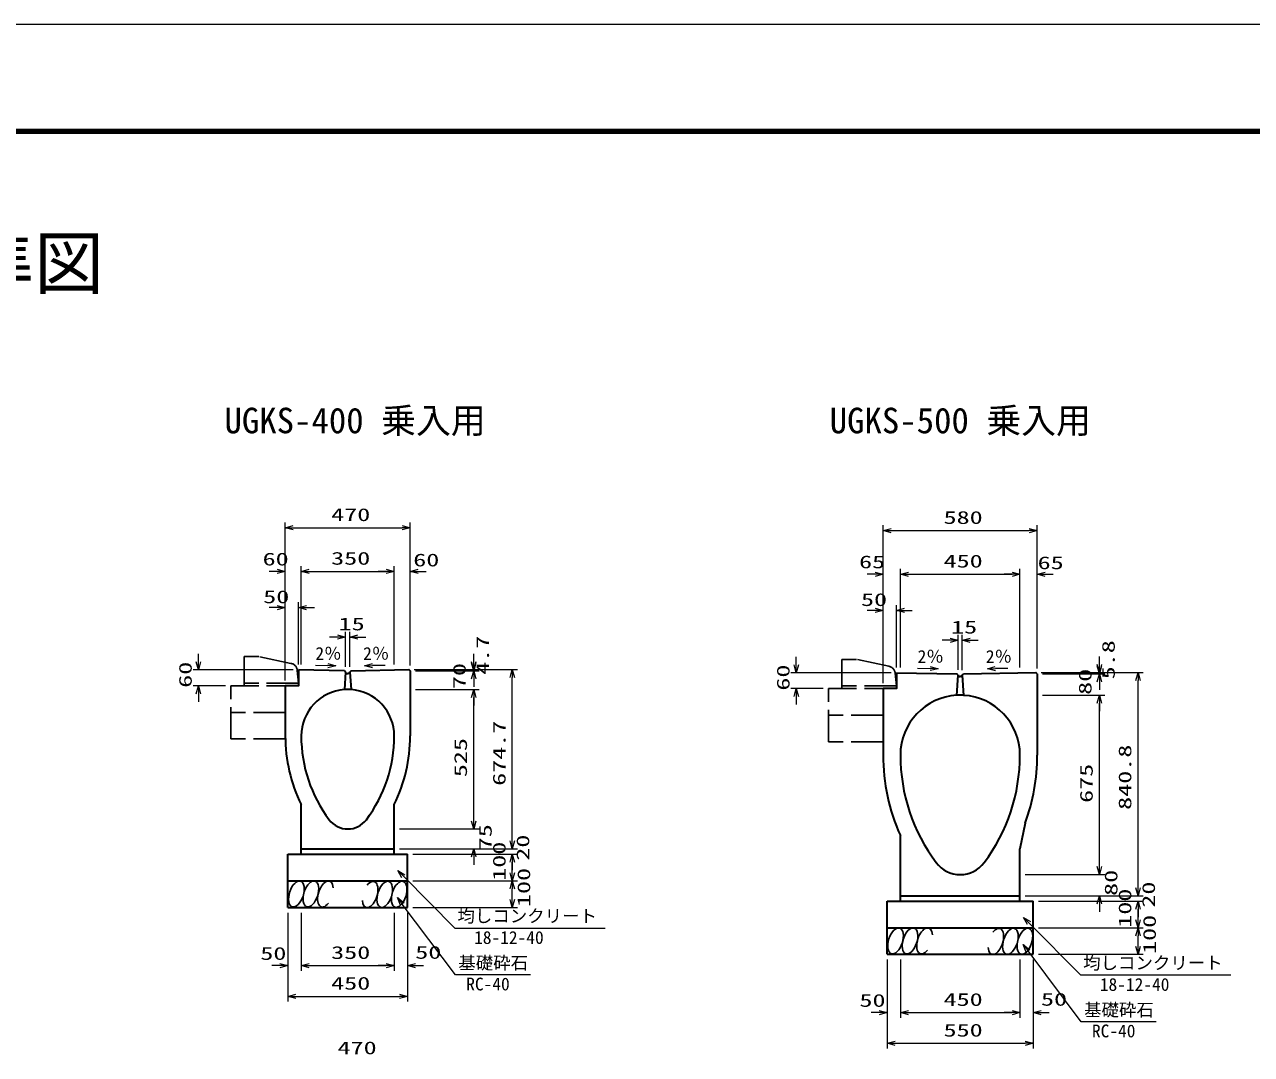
# Model space of a CAD drawing. Units: millimetres on the paper. Extents: x 0 to 841, y 0 to 594.
# Drawn here: x 451.6 to 682.3, y 400.2 to 594 of the extents above; entities that cross this region are included whole.
import ezdxf
from ezdxf.enums import TextEntityAlignment as Align

# ---------------------------------------------------------------- set-up
doc = ezdxf.new("R2010")
doc.units = ezdxf.units.MM
doc.linetypes.add('DASHED', pattern=[7.5, 6, -1.5])
for name, color, linetype, lineweight in [('D-STR-DIM（寸法）', 7, 'Continuous', 13), ('D-STR-HTXT(均しCON-旗)', 7, 'Continuous', 13), ('D-STR-HTXT(基礎砕石-旗)', 7, 'Continuous', 13), ('D-STR-STRF(グリ)', 7, 'Continuous', 25), ('D-STR-STRF(歩車)', 7, 'DASHED', 25), ('D-STR（構造物）', 1, 'Continuous', 35), ('D-TTL-LINE（区切線）', 7, 'Continuous', 18), ('D-TTL（外枠）', 2, 'Continuous', 140)]:
    doc.layers.add(name, color=color, linetype=linetype, lineweight=lineweight)
doc.layers.add('D-STR-TXT(文字)', color=7, linetype='Continuous')
doc.styles.add('ＭＳ ゴシック', font='')
doc.styles.get('ＭＳ ゴシック').set_extended_font_data('MS Gothic')

# ---------------------------------------------------------------- blocks, each defined once
blk = doc.blocks.new('_Open30')
at = {"color": 7, "linetype": 'Continuous', "lineweight": 13}
for p, q in [((-1, 0.2679), (0, 0)), ((0, 0), (-1, -0.2679)), ((0, 0), (-1, 0))]:
    blk.add_line(p, q, dxfattribs=at)

msp = doc.modelspace()

# ---------------------------------------------------------------- linework, layer by layer
at = {"layer": 'D-STR-DIM（寸法）'}
for p, q in [((500.606, 492.101), (500.606, 500.309)), ((502.106, 499.309), (522.606, 499.309)), ((524.106, 492.101), (524.106, 500.309)), ((613.056, 491.573), (613.056, 499.782)), ((614.556, 498.782), (640.556, 498.782)), ((642.056, 491.573), (642.056, 499.782)), ((500.606, 470.568), (500.606, 492.101)), ((503.606, 473.558), (503.606, 492.101)), ((503.606, 473.558), (503.606, 492.101)), ((521.106, 473.563), (521.106, 492.101)), ((521.106, 473.563), (521.106, 492.101)), ((524.106, 473.368), (524.106, 492.101)), ((499.106, 491.101), (497.606, 491.101)), ((505.106, 491.101), (506.606, 491.101)), ((505.106, 491.101), (519.606, 491.101)), ((519.606, 491.101), (518.106, 491.101)), ((525.606, 491.101), (527.106, 491.101)), ((611.556, 490.573), (610.056, 490.573)), ((613.056, 470.041), (613.056, 491.573)), ((616.306, 473.026), (616.306, 491.573)), ((616.306, 473.026), (616.306, 491.573)), ((617.806, 490.573), (619.306, 490.573)), ((617.806, 490.573), (637.306, 490.573)), ((637.306, 490.573), (635.806, 490.573)), ((638.806, 473.036), (638.806, 491.573)), ((638.806, 473.036), (638.806, 491.573)), ((642.056, 472.813), (642.056, 491.573)), ((643.556, 490.573), (645.056, 490.573)), ((500.606, 470.568), (500.606, 485.291)), ((503.106, 473.568), (503.106, 485.291)), ((613.056, 470.041), (613.056, 484.764)), ((615.556, 473.041), (615.556, 484.764)), ((499.106, 484.291), (497.606, 484.291)), ((504.606, 484.291), (506.106, 484.291)), ((611.556, 483.764), (610.056, 483.764)), ((617.056, 483.764), (618.556, 483.764)), ((510.457, 478.751), (508.957, 478.751)), ((511.957, 473.158), (511.957, 479.751)), ((512.748, 473.142), (512.748, 479.751)), ((514.248, 478.751), (515.748, 478.751)), ((625.663, 478.153), (624.163, 478.153)), ((627.163, 472.559), (627.163, 479.153)), ((627.955, 472.543), (627.955, 479.153)), ((629.455, 478.153), (630.955, 478.153)), ((484.272, 474.068), (484.272, 475.568)), ((536.048, 474.113), (536.048, 475.613)), ((506.266, 473.434), (508.627, 473.387)), ((519.395, 473.417), (517.034, 473.369)), ((536.048, 473.896), (536.048, 475.396)), ((596.722, 473.541), (596.722, 475.041)), ((653.748, 473.586), (653.748, 475.086)), ((653.748, 473.313), (653.748, 474.813)), ((502.106, 472.568), (483.272, 472.568)), ((524.856, 472.613), (544.309, 472.613)), ((524.856, 472.613), (537.048, 472.613)), ((525.078, 472.396), (537.048, 472.396)), ((525.078, 472.396), (537.048, 472.396)), ((536.048, 470.896), (536.048, 469.396)), ((543.309, 440.383), (543.309, 471.113)), ((614.556, 472.041), (595.722, 472.041)), ((619.541, 472.874), (621.903, 472.827)), ((636.532, 472.857), (634.171, 472.809)), ((642.806, 472.086), (654.748, 472.086)), ((643.056, 471.813), (654.748, 471.813)), ((643.056, 471.813), (654.748, 471.813)), ((643.806, 472.086), (662.009, 472.086)), ((489.356, 469.568), (483.272, 469.568)), ((525.106, 468.883), (537.048, 468.883)), ((525.106, 468.883), (537.048, 468.883)), ((601.806, 469.041), (595.722, 469.041)), ((653.748, 470.313), (653.748, 468.813)), ((661.009, 431.551), (661.009, 470.586)), ((484.272, 468.068), (484.272, 466.568)), ((536.048, 444.133), (536.048, 467.383)), ((536.048, 467.383), (536.048, 465.883)), ((596.722, 467.541), (596.722, 466.041)), ((643.056, 467.796), (654.748, 467.796)), ((643.056, 467.796), (654.748, 467.796)), ((653.748, 435.551), (653.748, 466.296)), ((653.748, 466.296), (653.748, 464.796)), ((536.048, 444.133), (536.048, 445.633)), ((522.106, 442.633), (537.048, 442.633)), ((522.106, 442.633), (537.048, 442.633)), ((543.309, 440.383), (543.309, 441.883)), ((522.106, 438.883), (544.309, 438.883)), ((522.106, 438.883), (537.048, 438.883)), ((522.106, 438.883), (544.309, 438.883)), ((524.606, 437.883), (544.309, 437.883)), ((524.606, 437.883), (544.309, 437.883)), ((536.048, 437.383), (536.048, 435.883)), ((543.309, 434.383), (543.309, 436.383)), ((543.309, 436.383), (543.309, 434.883)), ((653.748, 435.551), (653.748, 437.051)), ((639.806, 434.051), (654.748, 434.051)), ((639.806, 434.051), (654.748, 434.051)), ((524.606, 432.883), (544.309, 432.883)), ((524.606, 432.883), (544.309, 432.883)), ((661.009, 431.551), (661.009, 433.051)), ((543.309, 429.383), (543.309, 431.383)), ((639.806, 430.051), (662.009, 430.051)), ((639.806, 430.051), (654.748, 430.051)), ((639.806, 430.051), (662.009, 430.051)), ((524.606, 427.883), (544.309, 427.883)), ((642.306, 429.051), (662.009, 429.051)), ((642.306, 429.051), (662.009, 429.051)), ((653.748, 428.551), (653.748, 427.051)), ((661.009, 425.551), (661.009, 427.551)), ((661.009, 427.551), (661.009, 426.051)), ((501.106, 426.883), (501.106, 415.916)), ((503.606, 426.883), (503.606, 415.916)), ((503.606, 426.883), (503.606, 415.916)), ((521.106, 426.883), (521.106, 415.916)), ((521.106, 426.883), (521.106, 415.916)), ((523.606, 426.883), (523.606, 415.916)), ((642.306, 424.051), (662.009, 424.051)), ((642.306, 424.051), (662.009, 424.051)), ((661.009, 420.551), (661.009, 422.551)), ((613.806, 418.051), (613.806, 407.084)), ((616.306, 418.051), (616.306, 407.084)), ((616.306, 418.051), (616.306, 407.084)), ((638.806, 418.051), (638.806, 407.084)), ((638.806, 418.051), (638.806, 407.084)), ((641.306, 418.051), (641.306, 407.084)), ((642.306, 419.051), (662.009, 419.051)), ((499.606, 416.916), (498.106, 416.916)), ((501.106, 415.916), (501.106, 410.143)), ((505.106, 416.916), (506.606, 416.916)), ((505.106, 416.916), (519.606, 416.916)), ((519.606, 416.916), (518.106, 416.916)), ((523.606, 415.916), (523.606, 410.143)), ((525.106, 416.916), (526.606, 416.916)), ((502.606, 411.143), (522.106, 411.143)), ((612.306, 408.084), (610.806, 408.084)), ((613.806, 407.084), (613.806, 401.31)), ((617.806, 408.084), (619.306, 408.084)), ((617.806, 408.084), (637.306, 408.084)), ((637.306, 408.084), (635.806, 408.084)), ((641.306, 407.084), (641.306, 401.31)), ((642.806, 408.084), (644.306, 408.084)), ((615.306, 402.31), (639.806, 402.31))]:
    msp.add_line(p, q, dxfattribs=at)
at = {"layer": 'D-STR-HTXT(均しCON-旗)'}
for points in [[(560.754, 423.936), (532.546, 423.936), (522.823, 433.752)], [(678.454, 415.103), (650.246, 415.103), (640.523, 424.92)]]:
    msp.add_lwpolyline(points, dxfattribs=at)
at = {"layer": 'D-STR-HTXT(基礎砕石-旗)'}
for points in [[(546.728, 415.186), (532.624, 415.186), (522.62, 428.512)], [(664.428, 406.354), (650.324, 406.354), (640.32, 419.68)]]:
    msp.add_lwpolyline(points, dxfattribs=at)
at = {"layer": 'D-STR-STRF(グリ)'}
for centre, major_axis in [((502.7, 430.407), (0.79, 2.421)), ((505.422, 430.407), (0.79, 2.421)), ((519.31, 430.326), (-0.771, -2.427)), ((522.031, 430.347), (-0.771, -2.427)), ((615.401, 421.574), (0.79, 2.421)), ((618.122, 421.574), (0.79, 2.421)), ((637.01, 421.493), (-0.771, -2.427)), ((639.731, 421.515), (-0.771, -2.427))]:
    msp.add_ellipse(centre, major_axis=major_axis, ratio=0.5139, dxfattribs=at)
for centre, major_axis in [((508.162, 430.407), (0.79, 2.421)), ((516.569, 430.304), (-0.771, -2.427)), ((620.862, 421.574), (0.79, 2.421)), ((634.27, 421.472), (-0.771, -2.427))]:
    msp.add_ellipse(centre, major_axis=major_axis, ratio=0.5139, start_param=5.3575563, end_param=10.3750652, dxfattribs=at)
at = {"layer": 'D-STR-STRF(歩車)'}
for p, q in [((495.606, 475.068), (492.856, 475.068)), ((492.856, 475.068), (492.856, 469.568)), ((501.68, 473.794), (495.606, 475.068)), ((608.056, 474.541), (605.306, 474.541)), ((605.306, 474.541), (605.306, 469.041)), ((614.13, 473.266), (608.056, 474.541)), ((502.865, 472.475), (503.106, 470.068)), ((615.315, 471.948), (615.556, 469.541)), ((503.106, 469.568), (490.356, 469.568)), ((490.356, 459.568), (490.356, 469.568)), ((503.106, 470.068), (492.856, 470.068)), ((500.606, 459.568), (500.606, 469.568)), ((602.806, 459.041), (602.806, 469.041)), ((615.556, 469.041), (602.806, 469.041)), ((615.556, 469.541), (605.306, 469.541)), ((613.056, 459.041), (613.056, 469.041)), ((500.606, 464.568), (490.356, 464.568)), ((613.056, 464.041), (602.806, 464.041)), ((500.606, 459.568), (490.356, 459.568)), ((613.056, 459.041), (602.806, 459.041))]:
    msp.add_line(p, q, dxfattribs=at)
for centre in [(501.373, 472.326), (613.823, 471.798)]:
    msp.add_arc(centre, 1.5, 5.71077, 78.15158, dxfattribs=at)
at = {"layer": 'D-STR（構造物）'}
for p, q in [((511.731, 472.396), (503.106, 472.568)), ((511.963, 472.142), (511.731, 472.396)), ((511.963, 472.142), (511.731, 468.861)), ((512.208, 471.892), (512.353, 471.892)), ((512.498, 471.892), (512.353, 471.892)), ((512.748, 472.142), (512.981, 468.861)), ((524.106, 472.368), (524.106, 460.133)), ((615.556, 472.041), (626.931, 471.813)), ((627.163, 471.559), (626.931, 471.813)), ((626.931, 467.778), (627.159, 471.559)), ((627.409, 471.309), (627.554, 471.309)), ((627.699, 471.309), (627.554, 471.309)), ((627.949, 471.559), (628.181, 471.813)), ((627.949, 471.559), (628.181, 467.778)), ((628.181, 471.813), (641.806, 472.086)), ((642.056, 471.841), (641.806, 472.086)), ((642.056, 471.841), (642.056, 456.551)), ((500.606, 469.568), (500.606, 460.133)), ((613.056, 469.041), (613.056, 456.547)), ((503.606, 437.883), (503.606, 447.23)), ((521.106, 437.883), (521.106, 447.23)), ((639.753, 443.701), (638.806, 438.887)), ((616.306, 429.051), (616.306, 441.387)), ((503.606, 438.883), (521.106, 438.883)), ((638.806, 429.051), (638.806, 438.887)), ((501.106, 437.883), (523.606, 437.883)), ((501.106, 427.883), (501.106, 437.883)), ((523.606, 427.883), (523.606, 437.883)), ((501.106, 432.883), (523.606, 432.883)), ((616.306, 430.051), (638.806, 430.051)), ((501.106, 427.883), (523.606, 427.883)), ((613.806, 429.051), (641.306, 429.051)), ((613.806, 419.051), (613.806, 429.051)), ((641.306, 419.051), (641.306, 429.051)), ((613.806, 424.051), (641.306, 424.051)), ((613.806, 419.051), (641.306, 419.051))]:
    msp.add_line(p, q, dxfattribs=at)
for points in [[(503.106, 472.568), (503.106, 469.568), (500.606, 469.568)], [(512.748, 472.142), (512.981, 472.396), (523.856, 472.613), (524.106, 472.368)], [(615.556, 472.041), (615.556, 469.041), (613.056, 469.041)]]:
    msp.add_lwpolyline(points, dxfattribs=at)
for centre, radius, start, end in [((512.208, 472.142), 0.25, 180, 270), ((512.498, 472.142), 0.25, 270, 0), ((627.409, 471.559), 0.25, 180, 270), ((627.699, 471.559), 0.25, 270, 0), ((512.356, 460.133), 8.75, 94.09604, 180), ((512.355, 460.133), 8.751, 0.0017, 85.89996), ((627.556, 456.551), 11.25, 93.18614, 180), ((627.564, 456.554), 11.242, 359.98424, 86.853), ((529.856, 460.133), 29.25, 180, 206.17693), ((529.856, 460.133), 26.25, 180, 216.86989), ((494.856, 460.133), 26.25, 323.13008, 0), ((494.856, 460.133), 29.25, 333.82303, 0), ((650.056, 456.551), 37, 180, 204.19412), ((650.056, 456.551), 33.75, 180, 216.86989), ((605.056, 456.551), 33.75, 323.13011, 0), ((605.056, 456.551), 37, 339.67799, 0), ((512.356, 447.008), 4.375, 216.86987, 323.13008), ((627.556, 439.676), 5.625, 216.8699, 323.13013)]:
    msp.add_arc(centre, radius, start, end, dxfattribs=at)
at = {"layer": 'D-STR（構造物）', "linetype": 'DASHED'}
for centre, radius, start, end in [((512.356, 460.123), 8.76, 85.9087, 94.0913), ((627.564, 456.554), 11.242, 86.853, 93.22661)]:
    msp.add_arc(centre, radius, start, end, dxfattribs=at)
at = {"layer": 'D-TTL-LINE（区切線）'}
msp.add_line((841, 594), (0, 594), dxfattribs=at)
at = {"layer": 'D-TTL（外枠）'}
msp.add_line((820.9, 573.9), (20.1, 573.9), dxfattribs=at)

# ---------------------------------------------------------------- block references
at = {"layer": 'D-STR-DIM（寸法）', "xscale": 1.5, "yscale": 1.5}
for p, rotation in [((500.606, 499.309), 180), ((613.056, 498.782), 180), ((503.606, 491.101), 180), ((503.606, 491.101), 180), ((524.106, 491.101), 180), ((616.306, 490.573), 180), ((616.306, 490.573), 180), ((642.056, 490.573), 180), ((503.106, 484.291), 180), ((615.556, 483.764), 180), ((512.748, 478.751), 180), ((627.955, 478.153), 180), ((484.272, 472.568), 270), ((510.127, 473.357), 358.85424), ((515.534, 473.34), 181.14576), ((536.048, 472.613), 270), ((536.048, 472.396), 270), ((596.722, 472.041), 270), ((623.403, 472.797), 358.85424), ((632.671, 472.779), 181.14576), ((653.748, 472.086), 270), ((653.748, 471.813), 270), ((536.048, 472.396), 90), ((543.309, 472.613), 90), ((653.748, 471.813), 90), ((661.009, 472.086), 90), ((484.272, 469.568), 90), ((536.048, 468.883), 90), ((536.048, 468.883), 90), ((596.722, 469.041), 90), ((653.748, 467.796), 90), ((653.748, 467.796), 90), ((536.048, 442.633), 270), ((536.048, 442.633), 270), ((536.048, 438.883), 90), ((543.309, 438.883), 270), ((543.309, 438.883), 270), ((543.309, 437.883), 90), ((543.309, 437.883), 90), ((543.309, 432.883), 270), ((653.748, 434.051), 270), ((653.748, 434.051), 270), ((543.309, 432.883), 90), ((543.309, 427.883), 270), ((653.748, 430.051), 90), ((661.009, 430.051), 270), ((661.009, 430.051), 270), ((661.009, 429.051), 90), ((661.009, 429.051), 90), ((661.009, 424.051), 270), ((661.009, 424.051), 90), ((661.009, 419.051), 270), ((503.606, 416.916), 180), ((503.606, 416.916), 180), ((523.606, 416.916), 180), ((501.106, 411.143), 180), ((616.306, 408.084), 180), ((616.306, 408.084), 180), ((641.306, 408.084), 180), ((613.806, 402.31), 180)]:
    msp.add_blockref('_Open30', p, dxfattribs=dict(at, rotation=rotation))
for p in [(524.106, 499.309), (642.056, 498.782), (500.606, 491.101), (521.106, 491.101), (521.106, 491.101), (613.056, 490.573), (638.806, 490.573), (638.806, 490.573), (500.606, 484.291), (613.056, 483.764), (511.957, 478.751), (627.163, 478.153), (501.106, 416.916), (521.106, 416.916), (521.106, 416.916), (523.606, 411.143), (613.806, 408.084), (638.806, 408.084), (638.806, 408.084), (641.306, 402.31)]:
    msp.add_blockref('_Open30', p, dxfattribs=at)
at = {"layer": 'D-STR-HTXT(均しCON-旗)', "xscale": 1.5, "yscale": 1.5, "rotation": 134.72505}
for p in [(521.767, 434.818), (639.468, 425.986)]:
    msp.add_blockref('_Open30', p, dxfattribs=at)
at = {"layer": 'D-STR-HTXT(基礎砕石-旗)', "xscale": 1.5, "yscale": 1.5, "rotation": 126.89552}
for p in [(521.719, 429.712), (639.419, 420.879)]:
    msp.add_blockref('_Open30', p, dxfattribs=at)

# ---------------------------------------------------------------- texts
at = {"layer": 'D-STR-DIM（寸法）', "style": 'ＭＳ ゴシック', "width": 1.5}
for s, p in [('470', (509.231, 499.846)), ('580', (624.431, 499.319)), ('60', (496.341, 491.494)), ('350', (509.231, 491.638)), ('60', (524.675, 491.324)), ('65', (608.537, 490.967)), ('450', (624.431, 491.111)), ('65', (642.121, 490.796)), ('50', (496.455, 484.394)), ('50', (608.905, 483.866)), ('15', (510.64, 479.289)), ('15', (625.846, 478.69)), ('50', (495.908, 417.283)), ('350', (509.231, 417.454)), ('50', (525.058, 417.491)), ('450', (509.231, 411.68)), ('50', (608.608, 408.451)), ('450', (624.431, 408.621)), ('50', (642.758, 408.659)), ('550', (624.431, 402.848)), ('470', (510.43, 399.523))]:
    msp.add_text(s, height=2.405, dxfattribs=at).set_placement(p, align=Align.BOTTOM_LEFT)
for s, p in [('4.7', (539.661, 471.635)), ('5.8', (657.361, 470.794)), ('60', (483.734, 469.193)), ('70', (535.282, 468.959)), ('60', (596.184, 468.666)), ('80', (652.982, 467.872)), ('674.7', (542.771, 450.748)), ('525', (535.511, 452.379)), ('840.8', (660.471, 446.235)), ('675', (653.211, 447.544)), ('75', (540.157, 438.625)), ('20', (547.223, 436.665)), ('100', (542.771, 432.883)), ('100', (547.395, 427.95)), ('80', (657.857, 430.048)), ('20', (664.923, 427.832)), ('100', (660.471, 424.051)), ('100', (665.095, 419.118))]:
    msp.add_text(s, height=2.405, rotation=90, dxfattribs=at).set_placement(p, align=Align.BOTTOM_LEFT)
at = {"layer": 'D-STR-DIM（寸法）', "style": 'ＭＳ ゴシック'}
for rotation, p in [(0.01, (506.273, 473.733)), (359.99, (515.251, 473.73)), (0.01, (619.549, 473.173)), (359.99, (632.388, 473.17))]:
    msp.add_text('2％', height=2.405, rotation=rotation, dxfattribs=at).set_placement(p, align=Align.BOTTOM_LEFT)
at = {"layer": 'D-STR-HTXT(均しCON-旗)', "style": 'ＭＳ ゴシック'}
for s, p in [('均しコンクリート', (532.994, 424.347)), ('18-12-40', (536.127, 420.286)), ('均しコンクリート', (650.694, 415.515)), ('18-12-40', (653.827, 411.453))]:
    msp.add_text(s, height=2.405, dxfattribs=at).set_placement(p, align=Align.BOTTOM_LEFT)
at = {"layer": 'D-STR-HTXT(基礎砕石-旗)', "style": 'ＭＳ ゴシック'}
for s, p in [('基礎砕石', (533.159, 415.523)), ('RC-40', (534.647, 411.536)), ('基礎砕石', (650.859, 406.69)), ('RC-40', (652.347, 402.704))]:
    msp.add_text(s, height=2.405, dxfattribs=at).set_placement(p, align=Align.BOTTOM_LEFT)
at = {"layer": 'D-STR-TXT(文字)', "style": 'ＭＳ ゴシック'}
for s, height, p in [('都市型側溝標準図', 9.621, (361.512, 541.419)), ('UGKS-400 乗入用', 4.811, (489.168, 515.646)), ('UGKS-500 乗入用', 4.811, (603.009, 515.646))]:
    msp.add_text(s, height=height, dxfattribs=at).set_placement(p, align=Align.BOTTOM_LEFT)

doc.saveas('drawing.dxf')
